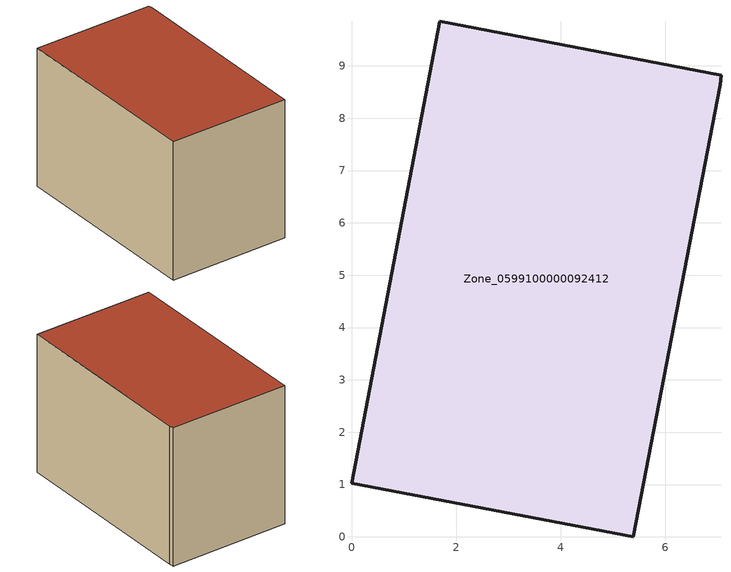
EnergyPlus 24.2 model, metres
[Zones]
Zone_0599100000092412
 floor ground (C_G): 7.05,8.64 5.38,0 0,1.03 1.69,9.86 7.06,8.82 z0
 wall outside (C_F): 5.38,0 7.05,8.64 7.06,8.82 1.69,9.86 0,1.03 5.38,0 z0:6.33
 roof outside (C_R): 1.69,9.86 0,1.03 5.38,0 7.05,8.64 7.06,8.82 z6.33
[BUILDING]
Pand.0599100000092412: North Axis=0; Terrain=City; Loads Convergence Tolerance Value=0.04; Temperature Convergence Tolerance Value=0.4; Solar Distribution=FullExterior; Maximum Number of Warmup Days=25; Minimum Number of Warmup Days=1
[Site:Location]
Rotterdam.The.Hague.AP_ZH_NLD Design_Conditions: Latitude=51.96; Longitude=4.45; Time Zone=1; Elevation=-4.5
[SITE:GROUNDTEMPERATURE:BUILDINGSURFACE]
18, 18, 18, 18, 18, 18, 18, 18, 18, 18, 18, 18
[MATERIAL] Thermal Absorptance=0.9; Solar Absorptance=0.7; Visible Absorptance=0.7
Name | Roughness | Thickness | Conductivity | Density | Specific Heat
G.TC.1946-1964 | MediumSmooth | 0.15 | 1 | 540 | 1210
F.TC.1946-1964 | Rough | 0.3 | 0.857143 | 1920 | 840
R.TC.1946-1964 | MediumRough | 0.2 | 0.235294 | 1500 | 1000
[CONSTRUCTION]
C_G: G.TC.1946-1964
C_F: F.TC.1946-1964
C_R: R.TC.1946-1964
[ZONE]
Zone_0599100000092412: Type=1; Multiplier=1; Ceiling Height=Autocalculate; Volume=Autocalculate; Floor Area=autocalculate; Part of Total Floor Area=Yes
[ZONEINFILTRATION:DESIGNFLOWRATE]
Infil_Zone_0599100000092412: Zone or ZoneList or Space or SpaceList=Zone_0599100000092412; Schedule=AlwaysOn; Design Flow Rate Calculation Method=Flow/Area; Flow Rate per Floor Area=0.003; Constant Term Coefficient=1; Temperature Term Coefficient=0; Velocity Term Coefficient=0; Velocity Squared Term Coefficient=0
[HVACTEMPLATE:ZONE:IDEALLOADSAIRSYSTEM]
Zone_0599100000092412: Maximum Heating Supply Air Temperature=50; Minimum Cooling Supply Air Temperature=13; Maximum Heating Supply Air Humidity Ratio=0.0156; Minimum Cooling Supply Air Humidity Ratio=0.0077; Heating Limit=NoLimit; Cooling Limit=NoLimit; Dehumidification Control Type=ConstantSensibleHeatRatio; Cooling Sensible Heat Ratio=0.7; Dehumidification Setpoint=60; Humidification Control Type=None; Humidification Setpoint=30; Outdoor Air Method=None; Outdoor Air Flow Rate per Person=0.00944; Outdoor Air Flow Rate per Zone Floor Area=0; Outdoor Air Flow Rate per Zone=0; Demand Controlled Ventilation Type=None; Outdoor Air Economizer Type=NoEconomizer; Heat Recovery Type=None; Sensible Heat Recovery Effectiveness=0.7; Latent Heat Recovery Effectiveness=0.65
[ZONECONTROL:THERMOSTAT]
ThermostatControl_Zone_0599100000092412: Zone or ZoneList=Zone_0599100000092412; Control Type Schedule=DualSetpointControlType; Control 1=Thermostat_Zone_0599100000092412; Temperature Difference Between Cutout And Setpoint=0
[THERMOSTATSETPOINT:DUALSETPOINT]
Thermostat_Zone_0599100000092412: Heating Setpoint Temperature Schedule=HeatingSetpoint_Zone_0599100000092412; Cooling Setpoint Temperature Schedule=CoolingSetpoint_Zone_0599100000092412
[SCHEDULE:COMPACT]
HeatingSetpoint_Zone_0599100000092412: Through: 12/31, For: AllDays, Until: 24:00, 21
CoolingSetpoint_Zone_0599100000092412: Through: 12/31, For: AllDays, Until: 24:00, 24
DualSetpointControlType: Through: 12/31, For: AllDays, Until: 24:00, 4
AlwaysOn: Through: 12/31, For: AllDays, Until: 24:00, 1
